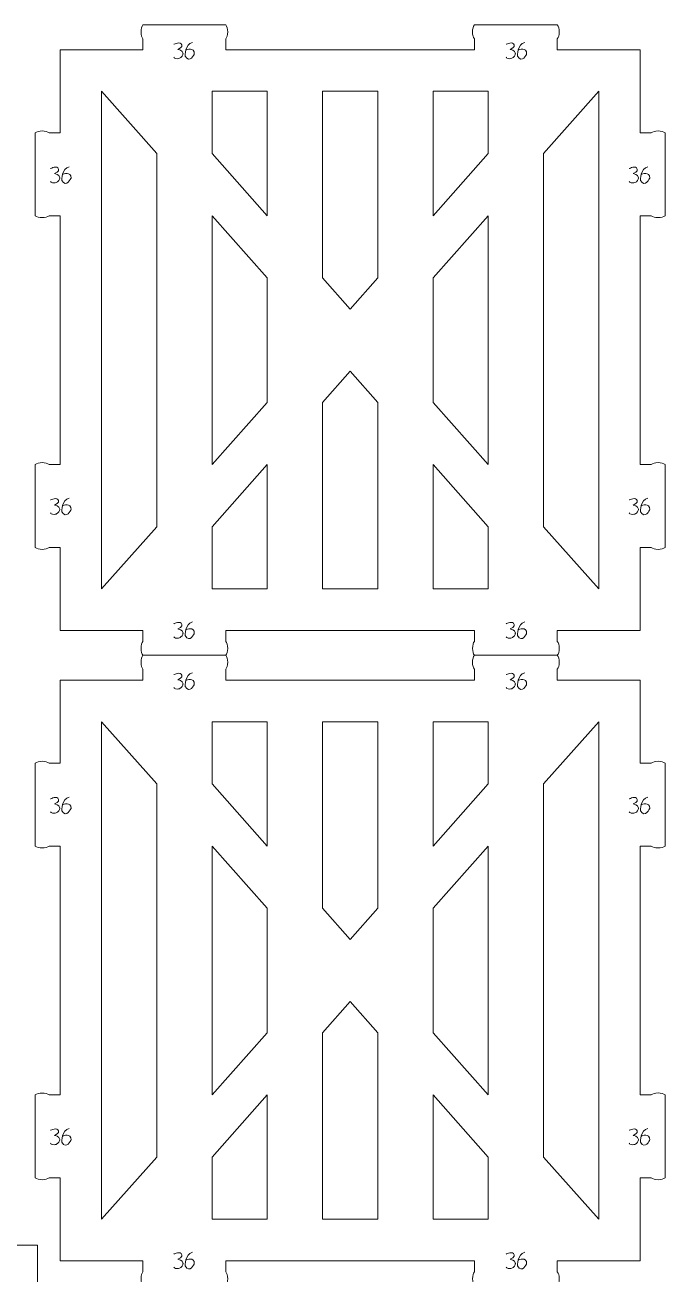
# Model space of a CAD drawing. Header units: centimetres. Extents: x -25 to 25, y -32.5 to 32.5.
# Drawn here: x -1.09 to 6.64, y 5.21 to 20.27 of the extents above; entities that cross this region are included whole.
import ezdxf

# ---------------------------------------------------------------- set-up
doc = ezdxf.new("R2010")
doc.units = ezdxf.units.CM
doc.header["$MEASUREMENT"] = 0
doc.layers.add('Capa 1', color=7, linetype='Continuous')

msp = doc.modelspace()

# ---------------------------------------------------------------- linework, layer by layer
at = {"layer": 'Capa 1', "color": 250, "lineweight": 20}
for points, knots in [([(0.33541, 20.26759), (0.32155, 20.24982), (0.31237, 20.21874), (0.31236, 20.18338), (0.31236, 20.18338), (0.31235, 20.14802), (0.32151, 20.11694), (0.33536, 20.09915)], [0, 0, 0, 0, 0.33333333, 0.33333333, 0.33333333, 0.33333333, 1, 1, 1, 1]), ([(1.33541, 20.26759), (1.34926, 20.24981), (1.35842, 20.21872), (1.35841, 20.18336), (1.35841, 20.18336), (1.3584, 20.14801), (1.34921, 20.11692), (1.33535, 20.09915)], [0, 0, 0, 0, 0.33333333, 0.33333333, 0.33333333, 0.33333333, 1, 1, 1, 1]), ([(4.33541, 20.26759), (4.32155, 20.24982), (4.31237, 20.21874), (4.31236, 20.18338), (4.31236, 20.18338), (4.31235, 20.14802), (4.32151, 20.11694), (4.33536, 20.09915)], [0, 0, 0, 0, 0.33333333, 0.33333333, 0.33333333, 0.33333333, 1, 1, 1, 1]), ([(5.33541, 20.26759), (5.34926, 20.24981), (5.35842, 20.21872), (5.35841, 20.18336), (5.35841, 20.18336), (5.3584, 20.14801), (5.34921, 20.11692), (5.33535, 20.09915)], [0, 0, 0, 0, 0.33333333, 0.33333333, 0.33333333, 0.33333333, 1, 1, 1, 1]), ([(-0.79615, 18.96753), (-0.79615, 18.96753), (-0.66459, 18.96759), (-0.66459, 18.96759), (-0.66459, 18.96759), (-0.66459, 18.96759), (-0.66459, 19.96759), (-0.66459, 19.96759), (-0.66459, 19.96759), (-0.66459, 19.96759), (0.33541, 19.96759), (0.33541, 19.96759), (0.33541, 19.96759), (0.33541, 19.96759), (0.33536, 20.09915), (0.33536, 20.09915)], [0, 0, 0, 0, 0.2, 0.2, 0.2, 0.2, 0.4, 0.4, 0.4, 0.4, 0.6, 0.6, 0.6, 0.6, 1, 1, 1, 1]), ([(1.33535, 20.09915), (1.33535, 20.09915), (1.33541, 19.96759), (1.33541, 19.96759), (1.33541, 19.96759), (1.33541, 19.96759), (4.33541, 19.96759), (4.33541, 19.96759), (4.33541, 19.96759), (4.33541, 19.96759), (4.33536, 20.09915), (4.33536, 20.09915)], [0, 0, 0, 0, 0.25, 0.25, 0.25, 0.25, 0.5, 0.5, 0.5, 0.5, 1, 1, 1, 1]), ([(5.33535, 20.09915), (5.33535, 20.09915), (5.33541, 19.96759), (5.33541, 19.96759), (5.33541, 19.96759), (5.33541, 19.96759), (6.33541, 19.96759), (6.33541, 19.96759), (6.33541, 19.96759), (6.33541, 19.96759), (6.33541, 18.96759), (6.33541, 18.96759), (6.33541, 18.96759), (6.33541, 18.96759), (6.46697, 18.96764), (6.46697, 18.96764)], [0, 0, 0, 0, 0.2, 0.2, 0.2, 0.2, 0.4, 0.4, 0.4, 0.4, 0.6, 0.6, 0.6, 0.6, 1, 1, 1, 1]), ([(-0.96459, 18.96759), (-0.94681, 18.98144), (-0.91572, 18.9906), (-0.88036, 18.99059), (-0.88036, 18.99059), (-0.84501, 18.99058), (-0.81392, 18.98139), (-0.79615, 18.96753)], [0, 0, 0, 0, 0.33333333, 0.33333333, 0.33333333, 0.33333333, 1, 1, 1, 1]), ([(6.63541, 18.96759), (6.61764, 18.98145), (6.58656, 18.99063), (6.5512, 18.99064), (6.5512, 18.99064), (6.51584, 18.99065), (6.48476, 18.98149), (6.46697, 18.96764)], [0, 0, 0, 0, 0.33333333, 0.33333333, 0.33333333, 0.33333333, 1, 1, 1, 1]), ([(-0.96459, 17.96759), (-0.94682, 17.95373), (-0.91574, 17.94455), (-0.88038, 17.94454), (-0.88038, 17.94454), (-0.84502, 17.94453), (-0.81394, 17.95369), (-0.79615, 17.96754)], [0, 0, 0, 0, 0.33333333, 0.33333333, 0.33333333, 0.33333333, 1, 1, 1, 1]), ([(-0.79615, 14.96753), (-0.79615, 14.96753), (-0.66459, 14.96759), (-0.66459, 14.96759), (-0.66459, 14.96759), (-0.66459, 14.96759), (-0.66459, 17.96759), (-0.66459, 17.96759), (-0.66459, 17.96759), (-0.66459, 17.96759), (-0.79615, 17.96754), (-0.79615, 17.96754)], [0, 0, 0, 0, 0.25, 0.25, 0.25, 0.25, 0.5, 0.5, 0.5, 0.5, 1, 1, 1, 1]), ([(6.46697, 17.96765), (6.46697, 17.96765), (6.33541, 17.96759), (6.33541, 17.96759), (6.33541, 17.96759), (6.33541, 17.96759), (6.33541, 14.96759), (6.33541, 14.96759), (6.33541, 14.96759), (6.33541, 14.96759), (6.46697, 14.96764), (6.46697, 14.96764)], [0, 0, 0, 0, 0.25, 0.25, 0.25, 0.25, 0.5, 0.5, 0.5, 0.5, 1, 1, 1, 1]), ([(6.63541, 17.96759), (6.61763, 17.95374), (6.58654, 17.94458), (6.55118, 17.94459), (6.55118, 17.94459), (6.51583, 17.9446), (6.48474, 17.95379), (6.46697, 17.96765)], [0, 0, 0, 0, 0.33333333, 0.33333333, 0.33333333, 0.33333333, 1, 1, 1, 1]), ([(-0.96459, 14.96759), (-0.94681, 14.98144), (-0.91572, 14.9906), (-0.88036, 14.99059), (-0.88036, 14.99059), (-0.84501, 14.99058), (-0.81392, 14.98139), (-0.79615, 14.96753)], [0, 0, 0, 0, 0.33333333, 0.33333333, 0.33333333, 0.33333333, 1, 1, 1, 1]), ([(6.63541, 14.96759), (6.61764, 14.98145), (6.58656, 14.99063), (6.5512, 14.99064), (6.5512, 14.99064), (6.51584, 14.99065), (6.48476, 14.98149), (6.46697, 14.96764)], [0, 0, 0, 0, 0.33333333, 0.33333333, 0.33333333, 0.33333333, 1, 1, 1, 1]), ([(-0.96459, 13.96759), (-0.94682, 13.95373), (-0.91574, 13.94455), (-0.88038, 13.94454), (-0.88038, 13.94454), (-0.84502, 13.94453), (-0.81394, 13.95369), (-0.79615, 13.96754)], [0, 0, 0, 0, 0.33333333, 0.33333333, 0.33333333, 0.33333333, 1, 1, 1, 1]), ([(0.33547, 12.83603), (0.33547, 12.83603), (0.33541, 12.96759), (0.33541, 12.96759), (0.33541, 12.96759), (0.33541, 12.96759), (-0.66459, 12.96759), (-0.66459, 12.96759), (-0.66459, 12.96759), (-0.66459, 12.96759), (-0.66459, 13.96759), (-0.66459, 13.96759), (-0.66459, 13.96759), (-0.66459, 13.96759), (-0.79615, 13.96754), (-0.79615, 13.96754)], [0, 0, 0, 0, 0.2, 0.2, 0.2, 0.2, 0.4, 0.4, 0.4, 0.4, 0.6, 0.6, 0.6, 0.6, 1, 1, 1, 1]), ([(6.46697, 13.96765), (6.46697, 13.96765), (6.33541, 13.96759), (6.33541, 13.96759), (6.33541, 13.96759), (6.33541, 13.96759), (6.33541, 12.96759), (6.33541, 12.96759), (6.33541, 12.96759), (6.33541, 12.96759), (5.33541, 12.96759), (5.33541, 12.96759), (5.33541, 12.96759), (5.33541, 12.96759), (5.33546, 12.83603), (5.33546, 12.83603)], [0, 0, 0, 0, 0.2, 0.2, 0.2, 0.2, 0.4, 0.4, 0.4, 0.4, 0.6, 0.6, 0.6, 0.6, 1, 1, 1, 1]), ([(6.63541, 13.96759), (6.61763, 13.95374), (6.58654, 13.94458), (6.55118, 13.94459), (6.55118, 13.94459), (6.51583, 13.9446), (6.48474, 13.95379), (6.46697, 13.96765)], [0, 0, 0, 0, 0.33333333, 0.33333333, 0.33333333, 0.33333333, 1, 1, 1, 1]), ([(4.33547, 12.83603), (4.33547, 12.83603), (4.33541, 12.96759), (4.33541, 12.96759), (4.33541, 12.96759), (4.33541, 12.96759), (1.33541, 12.96759), (1.33541, 12.96759), (1.33541, 12.96759), (1.33541, 12.96759), (1.33546, 12.83603), (1.33546, 12.83603)], [0, 0, 0, 0, 0.25, 0.25, 0.25, 0.25, 0.5, 0.5, 0.5, 0.5, 1, 1, 1, 1]), ([(0.33541, 12.66759), (0.32156, 12.68537), (0.3124, 12.71646), (0.31241, 12.75182), (0.31241, 12.75182), (0.31242, 12.78717), (0.32161, 12.81826), (0.33547, 12.83603)], [0, 0, 0, 0, 0.33333333, 0.33333333, 0.33333333, 0.33333333, 1, 1, 1, 1]), ([(1.33541, 12.66759), (1.34927, 12.68536), (1.35845, 12.71644), (1.35846, 12.7518), (1.35846, 12.7518), (1.35847, 12.78716), (1.34931, 12.81824), (1.33546, 12.83603)], [0, 0, 0, 0, 0.33333333, 0.33333333, 0.33333333, 0.33333333, 1, 1, 1, 1]), ([(4.33541, 12.66759), (4.32156, 12.68537), (4.3124, 12.71646), (4.31241, 12.75182), (4.31241, 12.75182), (4.31242, 12.78717), (4.32161, 12.81826), (4.33547, 12.83603)], [0, 0, 0, 0, 0.33333333, 0.33333333, 0.33333333, 0.33333333, 1, 1, 1, 1]), ([(5.33541, 12.66759), (5.34927, 12.68536), (5.35845, 12.71644), (5.35846, 12.7518), (5.35846, 12.7518), (5.35847, 12.78716), (5.34931, 12.81824), (5.33546, 12.83603)], [0, 0, 0, 0, 0.33333333, 0.33333333, 0.33333333, 0.33333333, 1, 1, 1, 1]), ([(0.33541, 12.66759), (0.32155, 12.64982), (0.31237, 12.61874), (0.31236, 12.58338), (0.31236, 12.58338), (0.31235, 12.54802), (0.32151, 12.51694), (0.33536, 12.49915)], [0, 0, 0, 0, 0.33333333, 0.33333333, 0.33333333, 0.33333333, 1, 1, 1, 1]), ([(1.33541, 12.66759), (1.34926, 12.64981), (1.35842, 12.61872), (1.35841, 12.58336), (1.35841, 12.58336), (1.3584, 12.54801), (1.34921, 12.51692), (1.33535, 12.49915)], [0, 0, 0, 0, 0.33333333, 0.33333333, 0.33333333, 0.33333333, 1, 1, 1, 1]), ([(4.33541, 12.66759), (4.32155, 12.64982), (4.31237, 12.61874), (4.31236, 12.58338), (4.31236, 12.58338), (4.31235, 12.54802), (4.32151, 12.51694), (4.33536, 12.49915)], [0, 0, 0, 0, 0.33333333, 0.33333333, 0.33333333, 0.33333333, 1, 1, 1, 1]), ([(5.33541, 12.66759), (5.34926, 12.64981), (5.35842, 12.61872), (5.35841, 12.58336), (5.35841, 12.58336), (5.3584, 12.54801), (5.34921, 12.51692), (5.33535, 12.49915)], [0, 0, 0, 0, 0.33333333, 0.33333333, 0.33333333, 0.33333333, 1, 1, 1, 1]), ([(-0.79615, 11.36753), (-0.79615, 11.36753), (-0.66459, 11.36759), (-0.66459, 11.36759), (-0.66459, 11.36759), (-0.66459, 11.36759), (-0.66459, 12.36759), (-0.66459, 12.36759), (-0.66459, 12.36759), (-0.66459, 12.36759), (0.33541, 12.36759), (0.33541, 12.36759), (0.33541, 12.36759), (0.33541, 12.36759), (0.33536, 12.49915), (0.33536, 12.49915)], [0, 0, 0, 0, 0.2, 0.2, 0.2, 0.2, 0.4, 0.4, 0.4, 0.4, 0.6, 0.6, 0.6, 0.6, 1, 1, 1, 1]), ([(1.33535, 12.49915), (1.33535, 12.49915), (1.33541, 12.36759), (1.33541, 12.36759), (1.33541, 12.36759), (1.33541, 12.36759), (4.33541, 12.36759), (4.33541, 12.36759), (4.33541, 12.36759), (4.33541, 12.36759), (4.33536, 12.49915), (4.33536, 12.49915)], [0, 0, 0, 0, 0.25, 0.25, 0.25, 0.25, 0.5, 0.5, 0.5, 0.5, 1, 1, 1, 1]), ([(5.33535, 12.49915), (5.33535, 12.49915), (5.33541, 12.36759), (5.33541, 12.36759), (5.33541, 12.36759), (5.33541, 12.36759), (6.33541, 12.36759), (6.33541, 12.36759), (6.33541, 12.36759), (6.33541, 12.36759), (6.33541, 11.36759), (6.33541, 11.36759), (6.33541, 11.36759), (6.33541, 11.36759), (6.46697, 11.36764), (6.46697, 11.36764)], [0, 0, 0, 0, 0.2, 0.2, 0.2, 0.2, 0.4, 0.4, 0.4, 0.4, 0.6, 0.6, 0.6, 0.6, 1, 1, 1, 1]), ([(-0.96459, 11.36759), (-0.94681, 11.38144), (-0.91572, 11.3906), (-0.88036, 11.39059), (-0.88036, 11.39059), (-0.84501, 11.39058), (-0.81392, 11.38139), (-0.79615, 11.36753)], [0, 0, 0, 0, 0.33333333, 0.33333333, 0.33333333, 0.33333333, 1, 1, 1, 1]), ([(6.63541, 11.36759), (6.61764, 11.38145), (6.58656, 11.39063), (6.5512, 11.39064), (6.5512, 11.39064), (6.51584, 11.39065), (6.48476, 11.38149), (6.46697, 11.36764)], [0, 0, 0, 0, 0.33333333, 0.33333333, 0.33333333, 0.33333333, 1, 1, 1, 1]), ([(-0.96459, 10.36759), (-0.94682, 10.35373), (-0.91574, 10.34455), (-0.88038, 10.34454), (-0.88038, 10.34454), (-0.84502, 10.34453), (-0.81394, 10.35369), (-0.79615, 10.36754)], [0, 0, 0, 0, 0.33333333, 0.33333333, 0.33333333, 0.33333333, 1, 1, 1, 1]), ([(-0.79615, 7.36753), (-0.79615, 7.36753), (-0.66459, 7.36759), (-0.66459, 7.36759), (-0.66459, 7.36759), (-0.66459, 7.36759), (-0.66459, 10.36759), (-0.66459, 10.36759), (-0.66459, 10.36759), (-0.66459, 10.36759), (-0.79615, 10.36754), (-0.79615, 10.36754)], [0, 0, 0, 0, 0.25, 0.25, 0.25, 0.25, 0.5, 0.5, 0.5, 0.5, 1, 1, 1, 1]), ([(6.46697, 10.36765), (6.46697, 10.36765), (6.33541, 10.36759), (6.33541, 10.36759), (6.33541, 10.36759), (6.33541, 10.36759), (6.33541, 7.36759), (6.33541, 7.36759), (6.33541, 7.36759), (6.33541, 7.36759), (6.46697, 7.36764), (6.46697, 7.36764)], [0, 0, 0, 0, 0.25, 0.25, 0.25, 0.25, 0.5, 0.5, 0.5, 0.5, 1, 1, 1, 1]), ([(6.63541, 10.36759), (6.61763, 10.35374), (6.58654, 10.34458), (6.55118, 10.34459), (6.55118, 10.34459), (6.51583, 10.3446), (6.48474, 10.35379), (6.46697, 10.36765)], [0, 0, 0, 0, 0.33333333, 0.33333333, 0.33333333, 0.33333333, 1, 1, 1, 1]), ([(-0.96459, 7.36759), (-0.94681, 7.38144), (-0.91572, 7.3906), (-0.88036, 7.39059), (-0.88036, 7.39059), (-0.84501, 7.39058), (-0.81392, 7.38139), (-0.79615, 7.36753)], [0, 0, 0, 0, 0.33333333, 0.33333333, 0.33333333, 0.33333333, 1, 1, 1, 1]), ([(6.63541, 7.36759), (6.61764, 7.38145), (6.58656, 7.39063), (6.5512, 7.39064), (6.5512, 7.39064), (6.51584, 7.39065), (6.48476, 7.38149), (6.46697, 7.36764)], [0, 0, 0, 0, 0.33333333, 0.33333333, 0.33333333, 0.33333333, 1, 1, 1, 1]), ([(-0.96459, 6.36759), (-0.94682, 6.35373), (-0.91574, 6.34455), (-0.88038, 6.34454), (-0.88038, 6.34454), (-0.84502, 6.34453), (-0.81394, 6.35369), (-0.79615, 6.36754)], [0, 0, 0, 0, 0.33333333, 0.33333333, 0.33333333, 0.33333333, 1, 1, 1, 1]), ([(0.33547, 5.23603), (0.33547, 5.23603), (0.33541, 5.36759), (0.33541, 5.36759), (0.33541, 5.36759), (0.33541, 5.36759), (-0.66459, 5.36759), (-0.66459, 5.36759), (-0.66459, 5.36759), (-0.66459, 5.36759), (-0.66459, 6.36759), (-0.66459, 6.36759), (-0.66459, 6.36759), (-0.66459, 6.36759), (-0.79615, 6.36754), (-0.79615, 6.36754)], [0, 0, 0, 0, 0.2, 0.2, 0.2, 0.2, 0.4, 0.4, 0.4, 0.4, 0.6, 0.6, 0.6, 0.6, 1, 1, 1, 1]), ([(6.46697, 6.36765), (6.46697, 6.36765), (6.33541, 6.36759), (6.33541, 6.36759), (6.33541, 6.36759), (6.33541, 6.36759), (6.33541, 5.36759), (6.33541, 5.36759), (6.33541, 5.36759), (6.33541, 5.36759), (5.33541, 5.36759), (5.33541, 5.36759), (5.33541, 5.36759), (5.33541, 5.36759), (5.33546, 5.23603), (5.33546, 5.23603)], [0, 0, 0, 0, 0.2, 0.2, 0.2, 0.2, 0.4, 0.4, 0.4, 0.4, 0.6, 0.6, 0.6, 0.6, 1, 1, 1, 1]), ([(6.63541, 6.36759), (6.61763, 6.35374), (6.58654, 6.34458), (6.55118, 6.34459), (6.55118, 6.34459), (6.51583, 6.3446), (6.48474, 6.35379), (6.46697, 6.36765)], [0, 0, 0, 0, 0.33333333, 0.33333333, 0.33333333, 0.33333333, 1, 1, 1, 1]), ([(4.33547, 5.23603), (4.33547, 5.23603), (4.33541, 5.36759), (4.33541, 5.36759), (4.33541, 5.36759), (4.33541, 5.36759), (1.33541, 5.36759), (1.33541, 5.36759), (1.33541, 5.36759), (1.33541, 5.36759), (1.33546, 5.23603), (1.33546, 5.23603)], [0, 0, 0, 0, 0.25, 0.25, 0.25, 0.25, 0.5, 0.5, 0.5, 0.5, 1, 1, 1, 1]), ([(0.33541, 5.06759), (0.32156, 5.08537), (0.3124, 5.11646), (0.31241, 5.15182), (0.31241, 5.15182), (0.31242, 5.18717), (0.32161, 5.21826), (0.33547, 5.23603)], [0, 0, 0, 0, 0.33333333, 0.33333333, 0.33333333, 0.33333333, 1, 1, 1, 1]), ([(1.33541, 5.06759), (1.34927, 5.08536), (1.35845, 5.11644), (1.35846, 5.1518), (1.35846, 5.1518), (1.35847, 5.18716), (1.34931, 5.21824), (1.33546, 5.23603)], [0, 0, 0, 0, 0.33333333, 0.33333333, 0.33333333, 0.33333333, 1, 1, 1, 1]), ([(4.33541, 5.06759), (4.32156, 5.08537), (4.3124, 5.11646), (4.31241, 5.15182), (4.31241, 5.15182), (4.31242, 5.18717), (4.32161, 5.21826), (4.33547, 5.23603)], [0, 0, 0, 0, 0.33333333, 0.33333333, 0.33333333, 0.33333333, 1, 1, 1, 1]), ([(5.33541, 5.06759), (5.34927, 5.08536), (5.35845, 5.11644), (5.35846, 5.1518), (5.35846, 5.1518), (5.35847, 5.18716), (5.34931, 5.21824), (5.33546, 5.23603)], [0, 0, 0, 0, 0.33333333, 0.33333333, 0.33333333, 0.33333333, 1, 1, 1, 1])]:
    msp.add_open_spline(points, degree=3, knots=knots, dxfattribs=at)
for points in [[(0.33541, 20.26759), (0.33541, 20.26759), (1.33541, 20.26759), (1.33541, 20.26759)], [(4.33541, 20.26759), (4.33541, 20.26759), (5.33541, 20.26759), (5.33541, 20.26759)], [(-0.96459, 17.96759), (-0.96459, 17.96759), (-0.96459, 18.96759), (-0.96459, 18.96759)], [(6.63541, 18.96759), (6.63541, 18.96759), (6.63541, 17.96759), (6.63541, 17.96759)], [(-0.96459, 13.96759), (-0.96459, 13.96759), (-0.96459, 14.96759), (-0.96459, 14.96759)], [(6.63541, 14.96759), (6.63541, 14.96759), (6.63541, 13.96759), (6.63541, 13.96759)], [(0.33541, 12.66759), (0.33541, 12.66759), (1.33541, 12.66759), (1.33541, 12.66759)], [(4.33541, 12.66759), (4.33541, 12.66759), (5.33541, 12.66759), (5.33541, 12.66759)], [(-0.96459, 10.36759), (-0.96459, 10.36759), (-0.96459, 11.36759), (-0.96459, 11.36759)], [(6.63541, 11.36759), (6.63541, 11.36759), (6.63541, 10.36759), (6.63541, 10.36759)], [(-0.96459, 6.36759), (-0.96459, 6.36759), (-0.96459, 7.36759), (-0.96459, 7.36759)], [(6.63541, 7.36759), (6.63541, 7.36759), (6.63541, 6.36759), (6.63541, 6.36759)]]:
    msp.add_open_spline(points, degree=3, dxfattribs=at)
at = {"layer": 'Capa 1', "color": 22, "lineweight": 5}
for points, knots in [([(0.70871, 19.87793), (0.70871, 19.87793), (0.71594, 19.85945), (0.75199, 19.86065), (0.75199, 19.86065), (0.7707, 19.86127), (0.7841, 19.86796), (0.79382, 19.87561), (0.79382, 19.87561), (0.81752, 19.89431), (0.81874, 19.92335), (0.81874, 19.92335), (0.81874, 19.92335), (0.81752, 19.96506), (0.7563, 19.9731), (0.7563, 19.9731), (0.7563, 19.9731), (0.81626, 19.99539), (0.80389, 20.02752), (0.80389, 20.02752), (0.80389, 20.02752), (0.79525, 20.07695), (0.70871, 20.03496), (0.70871, 20.03496)], [0, 0, 0, 0, 0.14285714, 0.14285714, 0.14285714, 0.14285714, 0.28571429, 0.28571429, 0.28571429, 0.28571429, 0.42857143, 0.42857143, 0.42857143, 0.42857143, 0.57142857, 0.57142857, 0.57142857, 0.57142857, 0.71428571, 0.71428571, 0.71428571, 0.71428571, 1, 1, 1, 1]), ([(0.85597, 19.96621), (0.85597, 19.96621), (0.95981, 20.00676), (0.95486, 19.9181), (0.95486, 19.9181), (0.95486, 19.9181), (0.89967, 19.79633), (0.84441, 19.89202), (0.84441, 19.89202), (0.84441, 19.89202), (0.83947, 20.03709), (0.93338, 20.05685)], [0, 0, 0, 0, 0.25, 0.25, 0.25, 0.25, 0.5, 0.5, 0.5, 0.5, 1, 1, 1, 1]), ([(4.71936, 19.87793), (4.71936, 19.87793), (4.72659, 19.85945), (4.76264, 19.86065), (4.76264, 19.86065), (4.78135, 19.86127), (4.79475, 19.86796), (4.80447, 19.87561), (4.80447, 19.87561), (4.82817, 19.89431), (4.82939, 19.92335), (4.82939, 19.92335), (4.82939, 19.92335), (4.82817, 19.96506), (4.76695, 19.9731), (4.76695, 19.9731), (4.76695, 19.9731), (4.82691, 19.99539), (4.81454, 20.02752), (4.81454, 20.02752), (4.81454, 20.02752), (4.8059, 20.07695), (4.71936, 20.03496), (4.71936, 20.03496)], [0, 0, 0, 0, 0.14285714, 0.14285714, 0.14285714, 0.14285714, 0.28571429, 0.28571429, 0.28571429, 0.28571429, 0.42857143, 0.42857143, 0.42857143, 0.42857143, 0.57142857, 0.57142857, 0.57142857, 0.57142857, 0.71428571, 0.71428571, 0.71428571, 0.71428571, 1, 1, 1, 1]), ([(4.86662, 19.96621), (4.86662, 19.96621), (4.97046, 20.00676), (4.96551, 19.9181), (4.96551, 19.9181), (4.96551, 19.9181), (4.91032, 19.79633), (4.85506, 19.89202), (4.85506, 19.89202), (4.85506, 19.89202), (4.85012, 20.03709), (4.94403, 20.05685)], [0, 0, 0, 0, 0.25, 0.25, 0.25, 0.25, 0.5, 0.5, 0.5, 0.5, 1, 1, 1, 1]), ([(-0.77893, 18.3803), (-0.77893, 18.3803), (-0.7717, 18.36182), (-0.73565, 18.36302), (-0.73565, 18.36302), (-0.71694, 18.36364), (-0.70354, 18.37033), (-0.69382, 18.37798), (-0.69382, 18.37798), (-0.67012, 18.39668), (-0.6689, 18.42572), (-0.6689, 18.42572), (-0.6689, 18.42572), (-0.67012, 18.46743), (-0.73134, 18.47547), (-0.73134, 18.47547), (-0.73134, 18.47547), (-0.67138, 18.49776), (-0.68375, 18.52989), (-0.68375, 18.52989), (-0.68375, 18.52989), (-0.69239, 18.57932), (-0.77893, 18.53733), (-0.77893, 18.53733)], [0, 0, 0, 0, 0.14285714, 0.14285714, 0.14285714, 0.14285714, 0.28571429, 0.28571429, 0.28571429, 0.28571429, 0.42857143, 0.42857143, 0.42857143, 0.42857143, 0.57142857, 0.57142857, 0.57142857, 0.57142857, 0.71428571, 0.71428571, 0.71428571, 0.71428571, 1, 1, 1, 1]), ([(-0.63167, 18.46858), (-0.63167, 18.46858), (-0.52783, 18.50913), (-0.53278, 18.42047), (-0.53278, 18.42047), (-0.53278, 18.42047), (-0.58797, 18.2987), (-0.64323, 18.39439), (-0.64323, 18.39439), (-0.64323, 18.39439), (-0.64817, 18.53946), (-0.55426, 18.55922)], [0, 0, 0, 0, 0.25, 0.25, 0.25, 0.25, 0.5, 0.5, 0.5, 0.5, 1, 1, 1, 1]), ([(6.20404, 18.3803), (6.20404, 18.3803), (6.21127, 18.36182), (6.24732, 18.36302), (6.24732, 18.36302), (6.26603, 18.36364), (6.27943, 18.37033), (6.28915, 18.37798), (6.28915, 18.37798), (6.31285, 18.39668), (6.31407, 18.42572), (6.31407, 18.42572), (6.31407, 18.42572), (6.31285, 18.46743), (6.25163, 18.47547), (6.25163, 18.47547), (6.25163, 18.47547), (6.31159, 18.49776), (6.29922, 18.52989), (6.29922, 18.52989), (6.29922, 18.52989), (6.29058, 18.57932), (6.20404, 18.53733), (6.20404, 18.53733)], [0, 0, 0, 0, 0.14285714, 0.14285714, 0.14285714, 0.14285714, 0.28571429, 0.28571429, 0.28571429, 0.28571429, 0.42857143, 0.42857143, 0.42857143, 0.42857143, 0.57142857, 0.57142857, 0.57142857, 0.57142857, 0.71428571, 0.71428571, 0.71428571, 0.71428571, 1, 1, 1, 1]), ([(6.3513, 18.46858), (6.3513, 18.46858), (6.45514, 18.50913), (6.45019, 18.42047), (6.45019, 18.42047), (6.45019, 18.42047), (6.395, 18.2987), (6.33974, 18.39439), (6.33974, 18.39439), (6.33974, 18.39439), (6.3348, 18.53946), (6.42871, 18.55922)], [0, 0, 0, 0, 0.25, 0.25, 0.25, 0.25, 0.5, 0.5, 0.5, 0.5, 1, 1, 1, 1]), ([(-0.77893, 14.38385), (-0.77893, 14.38385), (-0.7717, 14.36537), (-0.73565, 14.36657), (-0.73565, 14.36657), (-0.71694, 14.36719), (-0.70354, 14.37388), (-0.69382, 14.38153), (-0.69382, 14.38153), (-0.67012, 14.40023), (-0.6689, 14.42927), (-0.6689, 14.42927), (-0.6689, 14.42927), (-0.67012, 14.47098), (-0.73134, 14.47902), (-0.73134, 14.47902), (-0.73134, 14.47902), (-0.67138, 14.50131), (-0.68375, 14.53344), (-0.68375, 14.53344), (-0.68375, 14.53344), (-0.69239, 14.58287), (-0.77893, 14.54088), (-0.77893, 14.54088)], [0, 0, 0, 0, 0.14285714, 0.14285714, 0.14285714, 0.14285714, 0.28571429, 0.28571429, 0.28571429, 0.28571429, 0.42857143, 0.42857143, 0.42857143, 0.42857143, 0.57142857, 0.57142857, 0.57142857, 0.57142857, 0.71428571, 0.71428571, 0.71428571, 0.71428571, 1, 1, 1, 1]), ([(-0.63167, 14.47213), (-0.63167, 14.47213), (-0.52783, 14.51268), (-0.53278, 14.42402), (-0.53278, 14.42402), (-0.53278, 14.42402), (-0.58797, 14.30225), (-0.64323, 14.39794), (-0.64323, 14.39794), (-0.64323, 14.39794), (-0.64817, 14.54301), (-0.55426, 14.56277)], [0, 0, 0, 0, 0.25, 0.25, 0.25, 0.25, 0.5, 0.5, 0.5, 0.5, 1, 1, 1, 1]), ([(6.20404, 14.38385), (6.20404, 14.38385), (6.21127, 14.36537), (6.24732, 14.36657), (6.24732, 14.36657), (6.26603, 14.36719), (6.27943, 14.37388), (6.28915, 14.38153), (6.28915, 14.38153), (6.31285, 14.40023), (6.31407, 14.42927), (6.31407, 14.42927), (6.31407, 14.42927), (6.31285, 14.47098), (6.25163, 14.47902), (6.25163, 14.47902), (6.25163, 14.47902), (6.31159, 14.50131), (6.29922, 14.53344), (6.29922, 14.53344), (6.29922, 14.53344), (6.29058, 14.58287), (6.20404, 14.54088), (6.20404, 14.54088)], [0, 0, 0, 0, 0.14285714, 0.14285714, 0.14285714, 0.14285714, 0.28571429, 0.28571429, 0.28571429, 0.28571429, 0.42857143, 0.42857143, 0.42857143, 0.42857143, 0.57142857, 0.57142857, 0.57142857, 0.57142857, 0.71428571, 0.71428571, 0.71428571, 0.71428571, 1, 1, 1, 1]), ([(6.3513, 14.47213), (6.3513, 14.47213), (6.45514, 14.51268), (6.45019, 14.42402), (6.45019, 14.42402), (6.45019, 14.42402), (6.395, 14.30225), (6.33974, 14.39794), (6.33974, 14.39794), (6.33974, 14.39794), (6.3348, 14.54301), (6.42871, 14.56277)], [0, 0, 0, 0, 0.25, 0.25, 0.25, 0.25, 0.5, 0.5, 0.5, 0.5, 1, 1, 1, 1]), ([(0.70871, 12.89086), (0.70871, 12.89086), (0.71594, 12.87238), (0.75199, 12.87358), (0.75199, 12.87358), (0.7707, 12.8742), (0.7841, 12.88089), (0.79382, 12.88854), (0.79382, 12.88854), (0.81752, 12.90724), (0.81874, 12.93628), (0.81874, 12.93628), (0.81874, 12.93628), (0.81752, 12.97799), (0.7563, 12.98603), (0.7563, 12.98603), (0.7563, 12.98603), (0.81626, 13.00832), (0.80389, 13.04045), (0.80389, 13.04045), (0.80389, 13.04045), (0.79525, 13.08988), (0.70871, 13.04789), (0.70871, 13.04789)], [0, 0, 0, 0, 0.14285714, 0.14285714, 0.14285714, 0.14285714, 0.28571429, 0.28571429, 0.28571429, 0.28571429, 0.42857143, 0.42857143, 0.42857143, 0.42857143, 0.57142857, 0.57142857, 0.57142857, 0.57142857, 0.71428571, 0.71428571, 0.71428571, 0.71428571, 1, 1, 1, 1]), ([(0.85597, 12.97914), (0.85597, 12.97914), (0.95981, 13.01969), (0.95486, 12.93103), (0.95486, 12.93103), (0.95486, 12.93103), (0.89967, 12.80926), (0.84441, 12.90495), (0.84441, 12.90495), (0.84441, 12.90495), (0.83947, 13.05002), (0.93338, 13.06978)], [0, 0, 0, 0, 0.25, 0.25, 0.25, 0.25, 0.5, 0.5, 0.5, 0.5, 1, 1, 1, 1]), ([(4.71936, 12.89086), (4.71936, 12.89086), (4.72659, 12.87238), (4.76264, 12.87358), (4.76264, 12.87358), (4.78135, 12.8742), (4.79475, 12.88089), (4.80447, 12.88854), (4.80447, 12.88854), (4.82817, 12.90724), (4.82939, 12.93628), (4.82939, 12.93628), (4.82939, 12.93628), (4.82817, 12.97799), (4.76695, 12.98603), (4.76695, 12.98603), (4.76695, 12.98603), (4.82691, 13.00832), (4.81454, 13.04045), (4.81454, 13.04045), (4.81454, 13.04045), (4.8059, 13.08988), (4.71936, 13.04789), (4.71936, 13.04789)], [0, 0, 0, 0, 0.14285714, 0.14285714, 0.14285714, 0.14285714, 0.28571429, 0.28571429, 0.28571429, 0.28571429, 0.42857143, 0.42857143, 0.42857143, 0.42857143, 0.57142857, 0.57142857, 0.57142857, 0.57142857, 0.71428571, 0.71428571, 0.71428571, 0.71428571, 1, 1, 1, 1]), ([(4.86662, 12.97914), (4.86662, 12.97914), (4.97046, 13.01969), (4.96551, 12.93103), (4.96551, 12.93103), (4.96551, 12.93103), (4.91032, 12.80926), (4.85506, 12.90495), (4.85506, 12.90495), (4.85506, 12.90495), (4.85012, 13.05002), (4.94403, 13.06978)], [0, 0, 0, 0, 0.25, 0.25, 0.25, 0.25, 0.5, 0.5, 0.5, 0.5, 1, 1, 1, 1]), ([(0.70871, 12.27793), (0.70871, 12.27793), (0.71594, 12.25945), (0.75199, 12.26065), (0.75199, 12.26065), (0.7707, 12.26127), (0.7841, 12.26796), (0.79382, 12.27561), (0.79382, 12.27561), (0.81752, 12.29431), (0.81874, 12.32335), (0.81874, 12.32335), (0.81874, 12.32335), (0.81752, 12.36506), (0.7563, 12.3731), (0.7563, 12.3731), (0.7563, 12.3731), (0.81626, 12.39539), (0.80389, 12.42752), (0.80389, 12.42752), (0.80389, 12.42752), (0.79525, 12.47695), (0.70871, 12.43496), (0.70871, 12.43496)], [0, 0, 0, 0, 0.14285714, 0.14285714, 0.14285714, 0.14285714, 0.28571429, 0.28571429, 0.28571429, 0.28571429, 0.42857143, 0.42857143, 0.42857143, 0.42857143, 0.57142857, 0.57142857, 0.57142857, 0.57142857, 0.71428571, 0.71428571, 0.71428571, 0.71428571, 1, 1, 1, 1]), ([(0.85597, 12.36621), (0.85597, 12.36621), (0.95981, 12.40676), (0.95486, 12.3181), (0.95486, 12.3181), (0.95486, 12.3181), (0.89967, 12.19633), (0.84441, 12.29202), (0.84441, 12.29202), (0.84441, 12.29202), (0.83947, 12.43709), (0.93338, 12.45685)], [0, 0, 0, 0, 0.25, 0.25, 0.25, 0.25, 0.5, 0.5, 0.5, 0.5, 1, 1, 1, 1]), ([(4.71936, 12.27793), (4.71936, 12.27793), (4.72659, 12.25945), (4.76264, 12.26065), (4.76264, 12.26065), (4.78135, 12.26127), (4.79475, 12.26796), (4.80447, 12.27561), (4.80447, 12.27561), (4.82817, 12.29431), (4.82939, 12.32335), (4.82939, 12.32335), (4.82939, 12.32335), (4.82817, 12.36506), (4.76695, 12.3731), (4.76695, 12.3731), (4.76695, 12.3731), (4.82691, 12.39539), (4.81454, 12.42752), (4.81454, 12.42752), (4.81454, 12.42752), (4.8059, 12.47695), (4.71936, 12.43496), (4.71936, 12.43496)], [0, 0, 0, 0, 0.14285714, 0.14285714, 0.14285714, 0.14285714, 0.28571429, 0.28571429, 0.28571429, 0.28571429, 0.42857143, 0.42857143, 0.42857143, 0.42857143, 0.57142857, 0.57142857, 0.57142857, 0.57142857, 0.71428571, 0.71428571, 0.71428571, 0.71428571, 1, 1, 1, 1]), ([(4.86662, 12.36621), (4.86662, 12.36621), (4.97046, 12.40676), (4.96551, 12.3181), (4.96551, 12.3181), (4.96551, 12.3181), (4.91032, 12.19633), (4.85506, 12.29202), (4.85506, 12.29202), (4.85506, 12.29202), (4.85012, 12.43709), (4.94403, 12.45685)], [0, 0, 0, 0, 0.25, 0.25, 0.25, 0.25, 0.5, 0.5, 0.5, 0.5, 1, 1, 1, 1]), ([(-0.77893, 10.7803), (-0.77893, 10.7803), (-0.7717, 10.76182), (-0.73565, 10.76302), (-0.73565, 10.76302), (-0.71694, 10.76364), (-0.70354, 10.77033), (-0.69382, 10.77798), (-0.69382, 10.77798), (-0.67012, 10.79668), (-0.6689, 10.82572), (-0.6689, 10.82572), (-0.6689, 10.82572), (-0.67012, 10.86743), (-0.73134, 10.87547), (-0.73134, 10.87547), (-0.73134, 10.87547), (-0.67138, 10.89776), (-0.68375, 10.92989), (-0.68375, 10.92989), (-0.68375, 10.92989), (-0.69239, 10.97932), (-0.77893, 10.93733), (-0.77893, 10.93733)], [0, 0, 0, 0, 0.14285714, 0.14285714, 0.14285714, 0.14285714, 0.28571429, 0.28571429, 0.28571429, 0.28571429, 0.42857143, 0.42857143, 0.42857143, 0.42857143, 0.57142857, 0.57142857, 0.57142857, 0.57142857, 0.71428571, 0.71428571, 0.71428571, 0.71428571, 1, 1, 1, 1]), ([(-0.63167, 10.86858), (-0.63167, 10.86858), (-0.52783, 10.90913), (-0.53278, 10.82047), (-0.53278, 10.82047), (-0.53278, 10.82047), (-0.58797, 10.6987), (-0.64323, 10.79439), (-0.64323, 10.79439), (-0.64323, 10.79439), (-0.64817, 10.93946), (-0.55426, 10.95922)], [0, 0, 0, 0, 0.25, 0.25, 0.25, 0.25, 0.5, 0.5, 0.5, 0.5, 1, 1, 1, 1]), ([(6.20404, 10.7803), (6.20404, 10.7803), (6.21127, 10.76182), (6.24732, 10.76302), (6.24732, 10.76302), (6.26603, 10.76364), (6.27943, 10.77033), (6.28915, 10.77798), (6.28915, 10.77798), (6.31285, 10.79668), (6.31407, 10.82572), (6.31407, 10.82572), (6.31407, 10.82572), (6.31285, 10.86743), (6.25163, 10.87547), (6.25163, 10.87547), (6.25163, 10.87547), (6.31159, 10.89776), (6.29922, 10.92989), (6.29922, 10.92989), (6.29922, 10.92989), (6.29058, 10.97932), (6.20404, 10.93733), (6.20404, 10.93733)], [0, 0, 0, 0, 0.14285714, 0.14285714, 0.14285714, 0.14285714, 0.28571429, 0.28571429, 0.28571429, 0.28571429, 0.42857143, 0.42857143, 0.42857143, 0.42857143, 0.57142857, 0.57142857, 0.57142857, 0.57142857, 0.71428571, 0.71428571, 0.71428571, 0.71428571, 1, 1, 1, 1]), ([(6.3513, 10.86858), (6.3513, 10.86858), (6.45514, 10.90913), (6.45019, 10.82047), (6.45019, 10.82047), (6.45019, 10.82047), (6.395, 10.6987), (6.33974, 10.79439), (6.33974, 10.79439), (6.33974, 10.79439), (6.3348, 10.93946), (6.42871, 10.95922)], [0, 0, 0, 0, 0.25, 0.25, 0.25, 0.25, 0.5, 0.5, 0.5, 0.5, 1, 1, 1, 1]), ([(-0.77893, 6.78385), (-0.77893, 6.78385), (-0.7717, 6.76537), (-0.73565, 6.76657), (-0.73565, 6.76657), (-0.71694, 6.76719), (-0.70354, 6.77388), (-0.69382, 6.78153), (-0.69382, 6.78153), (-0.67012, 6.80023), (-0.6689, 6.82927), (-0.6689, 6.82927), (-0.6689, 6.82927), (-0.67012, 6.87098), (-0.73134, 6.87902), (-0.73134, 6.87902), (-0.73134, 6.87902), (-0.67138, 6.90131), (-0.68375, 6.93344), (-0.68375, 6.93344), (-0.68375, 6.93344), (-0.69239, 6.98287), (-0.77893, 6.94088), (-0.77893, 6.94088)], [0, 0, 0, 0, 0.14285714, 0.14285714, 0.14285714, 0.14285714, 0.28571429, 0.28571429, 0.28571429, 0.28571429, 0.42857143, 0.42857143, 0.42857143, 0.42857143, 0.57142857, 0.57142857, 0.57142857, 0.57142857, 0.71428571, 0.71428571, 0.71428571, 0.71428571, 1, 1, 1, 1]), ([(-0.63167, 6.87213), (-0.63167, 6.87213), (-0.52783, 6.91268), (-0.53278, 6.82402), (-0.53278, 6.82402), (-0.53278, 6.82402), (-0.58797, 6.70225), (-0.64323, 6.79794), (-0.64323, 6.79794), (-0.64323, 6.79794), (-0.64817, 6.94301), (-0.55426, 6.96277)], [0, 0, 0, 0, 0.25, 0.25, 0.25, 0.25, 0.5, 0.5, 0.5, 0.5, 1, 1, 1, 1]), ([(6.20404, 6.78385), (6.20404, 6.78385), (6.21127, 6.76537), (6.24732, 6.76657), (6.24732, 6.76657), (6.26603, 6.76719), (6.27943, 6.77388), (6.28915, 6.78153), (6.28915, 6.78153), (6.31285, 6.80023), (6.31407, 6.82927), (6.31407, 6.82927), (6.31407, 6.82927), (6.31285, 6.87098), (6.25163, 6.87902), (6.25163, 6.87902), (6.25163, 6.87902), (6.31159, 6.90131), (6.29922, 6.93344), (6.29922, 6.93344), (6.29922, 6.93344), (6.29058, 6.98287), (6.20404, 6.94088), (6.20404, 6.94088)], [0, 0, 0, 0, 0.14285714, 0.14285714, 0.14285714, 0.14285714, 0.28571429, 0.28571429, 0.28571429, 0.28571429, 0.42857143, 0.42857143, 0.42857143, 0.42857143, 0.57142857, 0.57142857, 0.57142857, 0.57142857, 0.71428571, 0.71428571, 0.71428571, 0.71428571, 1, 1, 1, 1]), ([(6.3513, 6.87213), (6.3513, 6.87213), (6.45514, 6.91268), (6.45019, 6.82402), (6.45019, 6.82402), (6.45019, 6.82402), (6.395, 6.70225), (6.33974, 6.79794), (6.33974, 6.79794), (6.33974, 6.79794), (6.3348, 6.94301), (6.42871, 6.96277)], [0, 0, 0, 0, 0.25, 0.25, 0.25, 0.25, 0.5, 0.5, 0.5, 0.5, 1, 1, 1, 1]), ([(0.70871, 5.29086), (0.70871, 5.29086), (0.71594, 5.27238), (0.75199, 5.27358), (0.75199, 5.27358), (0.7707, 5.2742), (0.7841, 5.28089), (0.79382, 5.28854), (0.79382, 5.28854), (0.81752, 5.30724), (0.81874, 5.33628), (0.81874, 5.33628), (0.81874, 5.33628), (0.81752, 5.37799), (0.7563, 5.38603), (0.7563, 5.38603), (0.7563, 5.38603), (0.81626, 5.40832), (0.80389, 5.44045), (0.80389, 5.44045), (0.80389, 5.44045), (0.79525, 5.48988), (0.70871, 5.44789), (0.70871, 5.44789)], [0, 0, 0, 0, 0.14285714, 0.14285714, 0.14285714, 0.14285714, 0.28571429, 0.28571429, 0.28571429, 0.28571429, 0.42857143, 0.42857143, 0.42857143, 0.42857143, 0.57142857, 0.57142857, 0.57142857, 0.57142857, 0.71428571, 0.71428571, 0.71428571, 0.71428571, 1, 1, 1, 1]), ([(0.85597, 5.37914), (0.85597, 5.37914), (0.95981, 5.41969), (0.95486, 5.33103), (0.95486, 5.33103), (0.95486, 5.33103), (0.89967, 5.20926), (0.84441, 5.30495), (0.84441, 5.30495), (0.84441, 5.30495), (0.83947, 5.45002), (0.93338, 5.46978)], [0, 0, 0, 0, 0.25, 0.25, 0.25, 0.25, 0.5, 0.5, 0.5, 0.5, 1, 1, 1, 1]), ([(4.71936, 5.29086), (4.71936, 5.29086), (4.72659, 5.27238), (4.76264, 5.27358), (4.76264, 5.27358), (4.78135, 5.2742), (4.79475, 5.28089), (4.80447, 5.28854), (4.80447, 5.28854), (4.82817, 5.30724), (4.82939, 5.33628), (4.82939, 5.33628), (4.82939, 5.33628), (4.82817, 5.37799), (4.76695, 5.38603), (4.76695, 5.38603), (4.76695, 5.38603), (4.82691, 5.40832), (4.81454, 5.44045), (4.81454, 5.44045), (4.81454, 5.44045), (4.8059, 5.48988), (4.71936, 5.44789), (4.71936, 5.44789)], [0, 0, 0, 0, 0.14285714, 0.14285714, 0.14285714, 0.14285714, 0.28571429, 0.28571429, 0.28571429, 0.28571429, 0.42857143, 0.42857143, 0.42857143, 0.42857143, 0.57142857, 0.57142857, 0.57142857, 0.57142857, 0.71428571, 0.71428571, 0.71428571, 0.71428571, 1, 1, 1, 1]), ([(4.86662, 5.37914), (4.86662, 5.37914), (4.97046, 5.41969), (4.96551, 5.33103), (4.96551, 5.33103), (4.96551, 5.33103), (4.91032, 5.20926), (4.85506, 5.30495), (4.85506, 5.30495), (4.85506, 5.30495), (4.85012, 5.45002), (4.94403, 5.46978)], [0, 0, 0, 0, 0.25, 0.25, 0.25, 0.25, 0.5, 0.5, 0.5, 0.5, 1, 1, 1, 1])]:
    msp.add_open_spline(points, degree=3, knots=knots, dxfattribs=at)
at = {"layer": 'Capa 1', "color": 240, "lineweight": 20}
for points, knots in [([(0.50208, 18.71759), (0.50208, 18.71759), (0.50208, 14.21759), (0.50208, 14.21759), (0.50208, 14.21759), (0.50208, 14.21759), (-0.16459, 13.46759), (-0.16459, 13.46759), (-0.16459, 13.46759), (-0.16459, 13.46759), (-0.16459, 19.46759), (-0.16459, 19.46759), (-0.16459, 19.46759), (-0.16459, 19.46759), (0.50208, 18.71759), (0.50208, 18.71759)], [0, 0, 0, 0, 0.2, 0.2, 0.2, 0.2, 0.4, 0.4, 0.4, 0.4, 0.6, 0.6, 0.6, 0.6, 1, 1, 1, 1]), ([(1.16874, 19.46759), (1.16874, 19.46759), (1.83541, 19.46759), (1.83541, 19.46759), (1.83541, 19.46759), (1.83541, 19.46759), (1.83541, 17.96759), (1.83541, 17.96759), (1.83541, 17.96759), (1.83541, 17.96759), (1.16874, 18.7176), (1.16874, 18.7176), (1.16874, 18.7176), (1.16874, 18.7176), (1.16874, 19.46759), (1.16874, 19.46759)], [0, 0, 0, 0, 0.2, 0.2, 0.2, 0.2, 0.4, 0.4, 0.4, 0.4, 0.6, 0.6, 0.6, 0.6, 1, 1, 1, 1]), ([(2.50208, 19.46759), (2.50208, 19.46759), (3.16874, 19.46759), (3.16874, 19.46759), (3.16874, 19.46759), (3.16874, 19.46759), (3.16874, 17.21759), (3.16874, 17.21759), (3.16874, 17.21759), (3.16874, 17.21759), (2.83541, 16.84259), (2.83541, 16.84259), (2.83541, 16.84259), (2.83541, 16.84259), (2.50208, 17.21759), (2.50208, 17.21759), (2.50208, 17.21759), (2.50208, 17.21759), (2.50208, 19.46759), (2.50208, 19.46759)], [0, 0, 0, 0, 0.16666667, 0.16666667, 0.16666667, 0.16666667, 0.33333333, 0.33333333, 0.33333333, 0.33333333, 0.5, 0.5, 0.5, 0.5, 0.66666667, 0.66666667, 0.66666667, 0.66666667, 1, 1, 1, 1]), ([(3.83541, 19.46759), (3.83541, 19.46759), (4.50208, 19.46759), (4.50208, 19.46759), (4.50208, 19.46759), (4.50208, 19.46759), (4.50208, 18.7176), (4.50208, 18.7176), (4.50208, 18.7176), (4.50208, 18.7176), (3.83541, 17.96759), (3.83541, 17.96759), (3.83541, 17.96759), (3.83541, 17.96759), (3.83541, 19.46759), (3.83541, 19.46759)], [0, 0, 0, 0, 0.2, 0.2, 0.2, 0.2, 0.4, 0.4, 0.4, 0.4, 0.6, 0.6, 0.6, 0.6, 1, 1, 1, 1]), ([(5.83541, 19.46759), (5.83541, 19.46759), (5.83541, 13.46759), (5.83541, 13.46759), (5.83541, 13.46759), (5.83541, 13.46759), (5.16874, 14.21759), (5.16874, 14.21759), (5.16874, 14.21759), (5.16874, 14.21759), (5.16874, 18.71759), (5.16874, 18.71759), (5.16874, 18.71759), (5.16874, 18.71759), (5.83541, 19.46759), (5.83541, 19.46759)], [0, 0, 0, 0, 0.2, 0.2, 0.2, 0.2, 0.4, 0.4, 0.4, 0.4, 0.6, 0.6, 0.6, 0.6, 1, 1, 1, 1]), ([(1.83541, 17.21759), (1.83541, 17.21759), (1.83541, 15.71759), (1.83541, 15.71759), (1.83541, 15.71759), (1.83541, 15.71759), (1.16874, 14.96759), (1.16874, 14.96759), (1.16874, 14.96759), (1.16874, 14.96759), (1.16874, 17.96759), (1.16874, 17.96759), (1.16874, 17.96759), (1.16874, 17.96759), (1.83541, 17.21759), (1.83541, 17.21759)], [0, 0, 0, 0, 0.2, 0.2, 0.2, 0.2, 0.4, 0.4, 0.4, 0.4, 0.6, 0.6, 0.6, 0.6, 1, 1, 1, 1]), ([(4.50208, 17.96759), (4.50208, 17.96759), (4.50208, 14.96759), (4.50208, 14.96759), (4.50208, 14.96759), (4.50208, 14.96759), (3.83541, 15.71759), (3.83541, 15.71759), (3.83541, 15.71759), (3.83541, 15.71759), (3.83541, 17.21759), (3.83541, 17.21759), (3.83541, 17.21759), (3.83541, 17.21759), (4.50208, 17.96759), (4.50208, 17.96759)], [0, 0, 0, 0, 0.2, 0.2, 0.2, 0.2, 0.4, 0.4, 0.4, 0.4, 0.6, 0.6, 0.6, 0.6, 1, 1, 1, 1]), ([(3.16874, 15.71759), (3.16874, 15.71759), (3.16874, 13.46759), (3.16874, 13.46759), (3.16874, 13.46759), (3.16874, 13.46759), (2.50208, 13.46759), (2.50208, 13.46759), (2.50208, 13.46759), (2.50208, 13.46759), (2.50208, 15.71759), (2.50208, 15.71759), (2.50208, 15.71759), (2.50208, 15.71759), (2.83541, 16.09259), (2.83541, 16.09259), (2.83541, 16.09259), (2.83541, 16.09259), (3.16874, 15.71759), (3.16874, 15.71759)], [0, 0, 0, 0, 0.16666667, 0.16666667, 0.16666667, 0.16666667, 0.33333333, 0.33333333, 0.33333333, 0.33333333, 0.5, 0.5, 0.5, 0.5, 0.66666667, 0.66666667, 0.66666667, 0.66666667, 1, 1, 1, 1]), ([(1.83541, 14.96759), (1.83541, 14.96759), (1.83541, 13.46759), (1.83541, 13.46759), (1.83541, 13.46759), (1.83541, 13.46759), (1.16874, 13.46759), (1.16874, 13.46759), (1.16874, 13.46759), (1.16874, 13.46759), (1.16874, 14.21758), (1.16874, 14.21758), (1.16874, 14.21758), (1.16874, 14.21758), (1.83541, 14.96759), (1.83541, 14.96759)], [0, 0, 0, 0, 0.2, 0.2, 0.2, 0.2, 0.4, 0.4, 0.4, 0.4, 0.6, 0.6, 0.6, 0.6, 1, 1, 1, 1]), ([(4.50208, 14.21758), (4.50208, 14.21758), (4.50208, 13.46759), (4.50208, 13.46759), (4.50208, 13.46759), (4.50208, 13.46759), (3.83541, 13.46759), (3.83541, 13.46759), (3.83541, 13.46759), (3.83541, 13.46759), (3.83541, 14.96759), (3.83541, 14.96759), (3.83541, 14.96759), (3.83541, 14.96759), (4.50208, 14.21758), (4.50208, 14.21758)], [0, 0, 0, 0, 0.2, 0.2, 0.2, 0.2, 0.4, 0.4, 0.4, 0.4, 0.6, 0.6, 0.6, 0.6, 1, 1, 1, 1]), ([(0.50208, 11.11759), (0.50208, 11.11759), (0.50208, 6.61759), (0.50208, 6.61759), (0.50208, 6.61759), (0.50208, 6.61759), (-0.16459, 5.86759), (-0.16459, 5.86759), (-0.16459, 5.86759), (-0.16459, 5.86759), (-0.16459, 11.86759), (-0.16459, 11.86759), (-0.16459, 11.86759), (-0.16459, 11.86759), (0.50208, 11.11759), (0.50208, 11.11759)], [0, 0, 0, 0, 0.2, 0.2, 0.2, 0.2, 0.4, 0.4, 0.4, 0.4, 0.6, 0.6, 0.6, 0.6, 1, 1, 1, 1]), ([(1.16874, 11.86759), (1.16874, 11.86759), (1.83541, 11.86759), (1.83541, 11.86759), (1.83541, 11.86759), (1.83541, 11.86759), (1.83541, 10.36759), (1.83541, 10.36759), (1.83541, 10.36759), (1.83541, 10.36759), (1.16874, 11.1176), (1.16874, 11.1176), (1.16874, 11.1176), (1.16874, 11.1176), (1.16874, 11.86759), (1.16874, 11.86759)], [0, 0, 0, 0, 0.2, 0.2, 0.2, 0.2, 0.4, 0.4, 0.4, 0.4, 0.6, 0.6, 0.6, 0.6, 1, 1, 1, 1]), ([(2.50208, 11.86759), (2.50208, 11.86759), (3.16874, 11.86759), (3.16874, 11.86759), (3.16874, 11.86759), (3.16874, 11.86759), (3.16874, 9.61759), (3.16874, 9.61759), (3.16874, 9.61759), (3.16874, 9.61759), (2.83541, 9.24259), (2.83541, 9.24259), (2.83541, 9.24259), (2.83541, 9.24259), (2.50208, 9.61759), (2.50208, 9.61759), (2.50208, 9.61759), (2.50208, 9.61759), (2.50208, 11.86759), (2.50208, 11.86759)], [0, 0, 0, 0, 0.16666667, 0.16666667, 0.16666667, 0.16666667, 0.33333333, 0.33333333, 0.33333333, 0.33333333, 0.5, 0.5, 0.5, 0.5, 0.66666667, 0.66666667, 0.66666667, 0.66666667, 1, 1, 1, 1]), ([(3.83541, 11.86759), (3.83541, 11.86759), (4.50208, 11.86759), (4.50208, 11.86759), (4.50208, 11.86759), (4.50208, 11.86759), (4.50208, 11.1176), (4.50208, 11.1176), (4.50208, 11.1176), (4.50208, 11.1176), (3.83541, 10.36759), (3.83541, 10.36759), (3.83541, 10.36759), (3.83541, 10.36759), (3.83541, 11.86759), (3.83541, 11.86759)], [0, 0, 0, 0, 0.2, 0.2, 0.2, 0.2, 0.4, 0.4, 0.4, 0.4, 0.6, 0.6, 0.6, 0.6, 1, 1, 1, 1]), ([(5.83541, 11.86759), (5.83541, 11.86759), (5.83541, 5.86759), (5.83541, 5.86759), (5.83541, 5.86759), (5.83541, 5.86759), (5.16874, 6.61759), (5.16874, 6.61759), (5.16874, 6.61759), (5.16874, 6.61759), (5.16874, 11.11759), (5.16874, 11.11759), (5.16874, 11.11759), (5.16874, 11.11759), (5.83541, 11.86759), (5.83541, 11.86759)], [0, 0, 0, 0, 0.2, 0.2, 0.2, 0.2, 0.4, 0.4, 0.4, 0.4, 0.6, 0.6, 0.6, 0.6, 1, 1, 1, 1]), ([(1.83541, 9.61759), (1.83541, 9.61759), (1.83541, 8.11759), (1.83541, 8.11759), (1.83541, 8.11759), (1.83541, 8.11759), (1.16874, 7.36759), (1.16874, 7.36759), (1.16874, 7.36759), (1.16874, 7.36759), (1.16874, 10.36759), (1.16874, 10.36759), (1.16874, 10.36759), (1.16874, 10.36759), (1.83541, 9.61759), (1.83541, 9.61759)], [0, 0, 0, 0, 0.2, 0.2, 0.2, 0.2, 0.4, 0.4, 0.4, 0.4, 0.6, 0.6, 0.6, 0.6, 1, 1, 1, 1]), ([(4.50208, 10.36759), (4.50208, 10.36759), (4.50208, 7.36759), (4.50208, 7.36759), (4.50208, 7.36759), (4.50208, 7.36759), (3.83541, 8.11759), (3.83541, 8.11759), (3.83541, 8.11759), (3.83541, 8.11759), (3.83541, 9.61759), (3.83541, 9.61759), (3.83541, 9.61759), (3.83541, 9.61759), (4.50208, 10.36759), (4.50208, 10.36759)], [0, 0, 0, 0, 0.2, 0.2, 0.2, 0.2, 0.4, 0.4, 0.4, 0.4, 0.6, 0.6, 0.6, 0.6, 1, 1, 1, 1]), ([(3.16874, 8.11759), (3.16874, 8.11759), (3.16874, 5.86759), (3.16874, 5.86759), (3.16874, 5.86759), (3.16874, 5.86759), (2.50208, 5.86759), (2.50208, 5.86759), (2.50208, 5.86759), (2.50208, 5.86759), (2.50208, 8.11759), (2.50208, 8.11759), (2.50208, 8.11759), (2.50208, 8.11759), (2.83541, 8.49259), (2.83541, 8.49259), (2.83541, 8.49259), (2.83541, 8.49259), (3.16874, 8.11759), (3.16874, 8.11759)], [0, 0, 0, 0, 0.16666667, 0.16666667, 0.16666667, 0.16666667, 0.33333333, 0.33333333, 0.33333333, 0.33333333, 0.5, 0.5, 0.5, 0.5, 0.66666667, 0.66666667, 0.66666667, 0.66666667, 1, 1, 1, 1]), ([(1.83541, 7.36759), (1.83541, 7.36759), (1.83541, 5.86759), (1.83541, 5.86759), (1.83541, 5.86759), (1.83541, 5.86759), (1.16874, 5.86759), (1.16874, 5.86759), (1.16874, 5.86759), (1.16874, 5.86759), (1.16874, 6.61758), (1.16874, 6.61758), (1.16874, 6.61758), (1.16874, 6.61758), (1.83541, 7.36759), (1.83541, 7.36759)], [0, 0, 0, 0, 0.2, 0.2, 0.2, 0.2, 0.4, 0.4, 0.4, 0.4, 0.6, 0.6, 0.6, 0.6, 1, 1, 1, 1]), ([(4.50208, 6.61758), (4.50208, 6.61758), (4.50208, 5.86759), (4.50208, 5.86759), (4.50208, 5.86759), (4.50208, 5.86759), (3.83541, 5.86759), (3.83541, 5.86759), (3.83541, 5.86759), (3.83541, 5.86759), (3.83541, 7.36759), (3.83541, 7.36759), (3.83541, 7.36759), (3.83541, 7.36759), (4.50208, 6.61758), (4.50208, 6.61758)], [0, 0, 0, 0, 0.2, 0.2, 0.2, 0.2, 0.4, 0.4, 0.4, 0.4, 0.6, 0.6, 0.6, 0.6, 1, 1, 1, 1])]:
    msp.add_open_spline(points, degree=3, knots=knots, dxfattribs=at)
at = {"layer": 'Capa 1', "color": 250, "lineweight": 9}
msp.add_open_spline([(-2.71258, 4.88007), (-2.71258, 4.88007), (-4.69207, 4.88007), (-4.69207, 4.88007), (-4.69207, 4.88007), (-4.73228, 4.88004), (-4.77084, 4.86405), (-4.79924, 4.8356), (-4.79924, 4.8356), (-4.82764, 4.80717), (-4.84357, 4.7688), (-4.84354, 4.7286), (-4.84354, 4.7286), (-4.84354, 4.7286), (-4.84354, 2.79654), (-4.84354, 2.79654), (-4.84354, 2.79654), (-4.84352, 2.75633), (-4.82753, 2.71777), (-4.7991, 2.68937), (-4.7991, 2.68937), (-4.77064, 2.66097), (-4.73228, 2.64504), (-4.69207, 2.64507), (-4.69207, 2.64507), (-4.69207, 2.64507), (-1.67285, 2.64507), (-1.67285, 2.64507), (-1.67285, 2.64507), (-1.67285, 2.64507), (1.34638, 2.64507), (1.34638, 2.64507), (1.34638, 2.64507), (1.38658, 2.64509), (1.42511, 2.66108), (1.45351, 2.68951), (1.45351, 2.68951), (1.48192, 2.71797), (1.49787, 2.75633), (1.49785, 2.79654), (1.49785, 2.79654), (1.49785, 2.79654), (1.49785, 4.7286), (1.49785, 4.7286), (1.49785, 4.7286), (1.49782, 4.7688), (1.48183, 4.80733), (1.45337, 4.83574), (1.45337, 4.83574), (1.42494, 4.86414), (1.38658, 4.8801), (1.34638, 4.88007), (1.34638, 4.88007), (1.34638, 4.88007), (-0.63312, 4.88007), (-0.63312, 4.88007), (-0.63312, 4.88007), (-0.63312, 4.88007), (-0.63312, 4.37519), (-0.63312, 4.37519), (-0.63312, 4.37519), (-0.63312, 4.37519), (-0.93606, 4.37519), (-0.93606, 4.37519), (-0.93606, 4.37519), (-0.93606, 4.37519), (-0.93606, 5.55662), (-0.93606, 5.55662), (-0.93606, 5.55662), (-0.93606, 5.55662), (-1.67285, 5.55662), (-1.67285, 5.55662), (-1.67285, 5.55662), (-1.67285, 5.55662), (-2.40967, 5.55662), (-2.40967, 5.55662), (-2.40967, 5.55662), (-2.40967, 5.55662), (-2.40967, 4.37519), (-2.40967, 4.37519), (-2.40967, 4.37519), (-2.40967, 4.37519), (-2.71258, 4.37519), (-2.71258, 4.37519), (-2.71258, 4.37519), (-2.71258, 4.37519), (-2.71258, 4.88007), (-2.71258, 4.88007)], degree=3, knots=[0, 0, 0, 0, 0.04347826, 0.04347826, 0.04347826, 0.04347826, 0.08695652, 0.08695652, 0.08695652, 0.08695652, 0.13043478, 0.13043478, 0.13043478, 0.13043478, 0.17391304, 0.17391304, 0.17391304, 0.17391304, 0.2173913, 0.2173913, 0.2173913, 0.2173913, 0.26086957, 0.26086957, 0.26086957, 0.26086957, 0.30434783, 0.30434783, 0.30434783, 0.30434783, 0.34782609, 0.34782609, 0.34782609, 0.34782609, 0.39130435, 0.39130435, 0.39130435, 0.39130435, 0.43478261, 0.43478261, 0.43478261, 0.43478261, 0.47826087, 0.47826087, 0.47826087, 0.47826087, 0.52173913, 0.52173913, 0.52173913, 0.52173913, 0.56521739, 0.56521739, 0.56521739, 0.56521739, 0.60869565, 0.60869565, 0.60869565, 0.60869565, 0.65217391, 0.65217391, 0.65217391, 0.65217391, 0.69565217, 0.69565217, 0.69565217, 0.69565217, 0.73913043, 0.73913043, 0.73913043, 0.73913043, 0.7826087, 0.7826087, 0.7826087, 0.7826087, 0.82608696, 0.82608696, 0.82608696, 0.82608696, 0.86956522, 0.86956522, 0.86956522, 0.86956522, 0.91304348, 0.91304348, 0.91304348, 0.91304348, 1, 1, 1, 1], dxfattribs=at)

doc.saveas('drawing.dxf')
